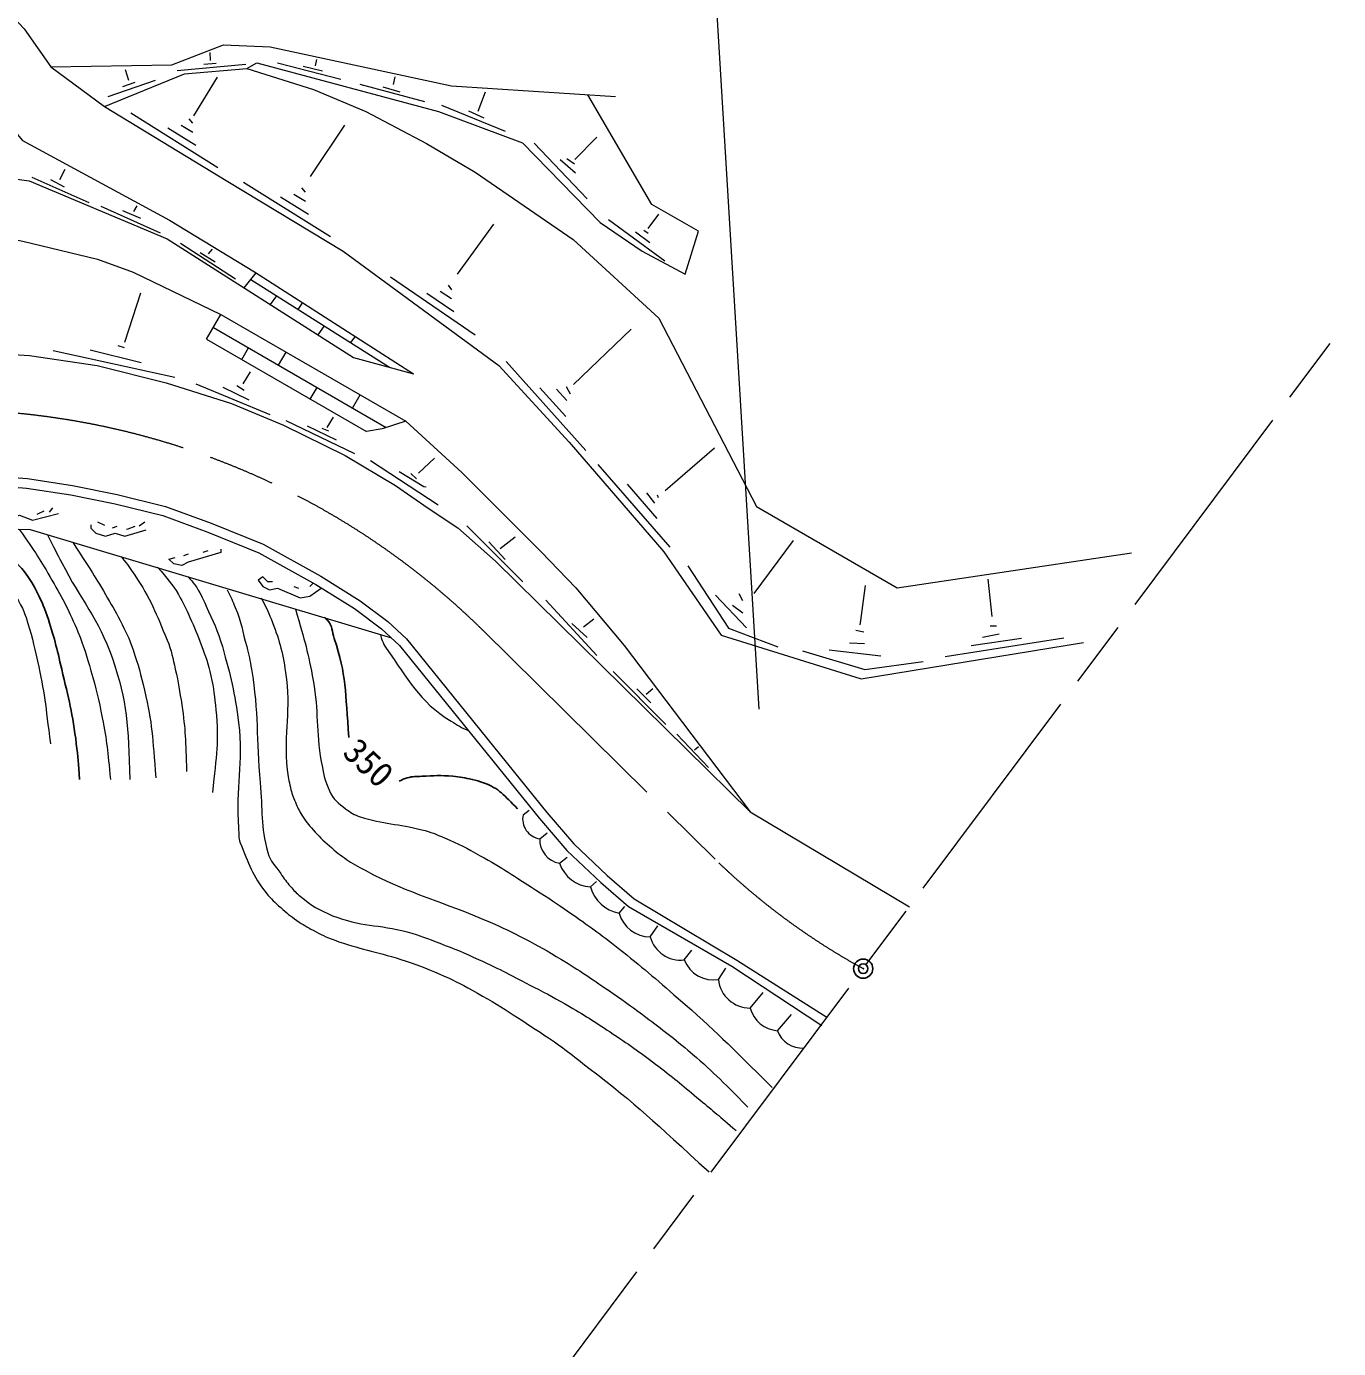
# Model space of a CAD drawing. Units: millimetres, scale not verified. Extents: x 40000 to 680000, y 20000 to 380000.
# Drawn here: x 481632 to 550111, y 247708 to 316750 of the extents above; entities that cross this region are included whole.
import ezdxf
from ezdxf.enums import TextEntityAlignment as Align

# ---------------------------------------------------------------- set-up
doc = ezdxf.new("R2010")
doc.units = ezdxf.units.MM
doc.header["$LTSCALE"] = 1000
doc.header["$PDMODE"] = 32
doc.header["$PDSIZE"] = 500
doc.linetypes.add('CHAIN', pattern=[18.5, 12, -1.5, 3.5, -1.5])
for name, color, linetype, lineweight in [('M-BGD', 7, 'Continuous', 13), ('M-BMK', 2, 'CHAIN', 13), ('M-BMK-SRVR', 3, 'Continuous', 25), ('M-STR-HTXT', 7, 'Continuous', 13)]:
    doc.layers.add(name, color=color, linetype=linetype, lineweight=lineweight)
doc.layers.add('M-OTRS', color=6, linetype='Continuous')
doc.styles.add('ＭＳ ゴシック', font='')
doc.styles.get('ＭＳ ゴシック').set_extended_font_data('MS Gothic')

msp = doc.modelspace()

# ---------------------------------------------------------------- linework, layer by layer
at = {"layer": 'M-BGD'}
for p, q in [((490881, 314774), (491536, 314836)), ((491230, 314973), (491212, 315397)), ((494740, 314848), (498044, 313993)), ((496716, 314688), (496790, 315024)), ((486981, 313924), (486806, 314481)), ((489504, 314456), (493087, 314774)), ((496072, 314667), (497077, 314426)), ((485893, 313084), (488361, 313944)), ((486669, 313617), (487314, 313832)), ((490369, 312079), (491610, 314109)), ((499026, 313734), (502409, 312836)), ((501144, 313322), (500241, 313578)), ((500789, 313715), (500876, 314114)), ((505201, 312319), (505587, 313329)), ((487088, 312233), (491617, 309387)), ((503288, 312637), (506621, 311279)), ((505512, 311964), (504727, 312319)), ((490472, 310536), (489014, 311443)), ((489715, 311602), (490313, 311228)), ((490313, 311695), (490126, 311929)), ((496463, 308909), (498255, 311596)), ((510251, 309796), (511401, 310964)), ((508129, 310646), (510896, 307749)), ((510288, 309095), (509494, 309786)), ((509840, 309852), (510242, 309581)), ((481908, 308871), (484880, 307557)), ((483609, 308360), (482905, 308741)), ((483372, 308759), (483646, 309289)), ((492967, 308625), (497496, 305779)), ((495594, 307994), (496192, 307620)), ((496192, 308088), (496005, 308321)), ((485522, 307370), (488606, 305980)), ((487229, 307083), (487403, 307388)), ((496351, 306929), (494893, 307835)), ((487603, 306715), (486656, 307120)), ((512004, 306660), (514945, 304516)), ((514072, 306205), (514639, 306946)), ((504135, 303813), (506031, 306428)), ((514172, 305451), (513424, 305999)), ((513848, 306118), (514072, 305949)), ((489672, 305431), (492538, 303570)), ((491475, 304434), (490706, 304929)), ((491138, 304870), (491350, 305111)), ((492996, 303094), (493618, 303890)), ((493342, 303537), (500575, 298952)), ((500631, 303667), (505044, 300645)), ((503831, 303003), (503654, 303244)), ((486763, 300256), (487604, 302836)), ((494365, 302222), (494704, 302674)), ((503945, 301839), (502523, 302802)), ((503230, 302933), (503813, 302536)), ((495814, 301970), (496048, 302328)), ((491037, 300417), (491785, 301709)), ((491785, 301709), (501433, 296129)), ((497175, 301107), (496832, 300649)), ((491037, 300417), (499381, 295591)), ((491386, 301021), (500406, 295803)), ((498550, 300236), (498810, 300552)), ((510189, 298054), (513198, 300940)), ((483019, 299836), (489371, 298434)), ((487618, 299191), (484954, 299850)), ((486398, 300088), (486735, 299976)), ((492870, 299357), (493219, 299960)), ((494781, 299057), (495179, 299746)), ((506661, 299257), (510825, 294610)), ((492944, 298082), (493324, 298717)), ((490478, 298083), (494334, 296485)), ((493254, 297228), (491894, 297901)), ((492988, 297747), (492609, 297985)), ((496447, 297288), (496796, 297892)), ((508423, 297876), (509778, 296381)), ((509292, 297802), (509834, 297213)), ((510021, 297549), (509816, 297923)), ((498646, 296821), (499044, 297510)), ((497320, 295804), (497653, 296340)), ((495172, 296169), (498761, 294444)), ((497817, 295145), (496303, 295884)), ((497042, 295766), (497391, 295625)), ((502086, 293421), (502927, 294200)), ((514968, 292524), (517548, 294739)), ((499595, 294077), (503128, 291763)), ((511449, 293870), (515206, 289552)), ((501992, 293134), (501687, 293402)), ((514547, 291052), (513005, 292847)), ((513986, 292398), (514407, 291851)), ((514617, 292132), (514561, 292272)), ((482840, 291383), (483014, 291619)), ((485719, 290690), (485364, 290871)), ((487507, 290678), (487806, 290883)), ((486352, 290633), (486098, 290548)), ((504615, 290664), (507545, 287751)), ((506358, 289480), (507133, 290097)), ((491093, 289363), (490839, 289278)), ((506610, 288919), (505769, 289835)), ((519618, 287136), (521668, 289912)), ((490077, 289193), (489823, 289109)), ((516149, 288585), (518273, 285325)), ((495580, 287500), (495834, 287415)), ((496596, 287669), (496427, 287500)), ((525177, 285720), (525429, 287557)), ((532032, 285930), (531822, 287879)), ((508735, 286793), (511399, 283902)), ((519219, 285346), (517600, 287050)), ((519028, 286753), (518822, 287127)), ((519018, 286117), (518476, 286519)), ((510904, 284846), (510090, 285575)), ((510698, 285398), (511240, 285818)), ((518273, 285325), (520839, 284358)), ((525331, 285117), (524924, 285201)), ((525149, 285510), (525177, 285720)), ((532257, 285440), (531934, 285426)), ((524588, 284570), (525373, 284528)), ((529579, 283855), (535776, 284823)), ((533561, 284795), (530939, 284402)), ((531528, 284865), (532397, 285033)), ((522134, 284150), (525387, 283168)), ((526228, 283869), (523522, 284178)), ((525387, 283168), (528429, 283589)), ((512250, 283061), (514997, 280294)), ((514222, 281435), (513493, 282154)), ((513982, 281889), (514318, 282170)), ((515576, 279786), (517221, 278047)), ((516494, 278967), (516702, 279156)), ((507550, 275581), (507867, 275829)), ((508419, 274329), (508801, 274642)), ((509457, 273049), (509857, 273376)), ((511064, 271815), (511383, 272092)), ((512560, 270450), (512859, 270788)), ((514186, 269207), (514585, 269780)), ((515962, 268001), (516351, 268509)), ((517747, 266973), (518137, 267565)), ((519403, 265490), (520081, 266303)), ((520830, 264306), (521558, 265154))]:
    msp.add_line(p, q, dxfattribs=at)
for points in [[(480425, 317787), (481518, 316631), (482906, 314633), (485703, 312572), (492138, 308660), (498153, 305022), (506291, 299050), (509963, 295035), (514905, 289315), (517885, 284970), (525192, 282686), (536800, 284578)], [(446511, 308035), (454898, 308535), (457737, 307630), (463226, 307925), (471754, 312415), (473037, 313151), (475560, 315485), (477495, 316410), (479303, 313319), (481427, 310795), (489103, 306631), (493541, 303939), (501824, 298615)], [(482906, 314633), (489212, 314748), (491918, 315786), (494358, 315688), (503816, 313640), (512375, 313093)], [(493139, 314558), (493661, 314858), (503145, 312313), (507519, 310673), (511568, 306509), (513769, 305016), (516012, 303810), (516713, 306053), (514273, 307455), (510933, 313185)], [(485703, 312572), (489872, 314278), (493139, 314558), (496616, 313451), (499336, 312301), (502518, 310633), (505042, 309133), (510166, 305631), (514645, 301509), (519735, 291681), (527081, 287442), (539299, 289256)], [(443102, 306772), (444354, 305053), (450661, 307011), (458624, 305090), (465382, 305791), (469363, 306899), (475518, 309534), (481773, 308695), (488982, 305653), (498705, 299456), (501824, 298615)], [(473144, 305957), (474716, 306187), (476670, 306264), (479324, 305957), (481441, 305534), (485336, 304603), (487198, 303925), (491785, 301709)], [(442674, 292470), (445828, 293465), (473009, 299711), (477841, 299816), (481795, 299564), (485328, 299038), (488924, 298134), (492330, 297061), (495043, 295926), (498261, 294348), (500890, 292771), (502593, 291593), (504149, 290563), (506105, 288818), (519399, 275742), (527712, 270777)], [(501433, 296129), (500191, 295735), (499381, 295591)], [(501433, 296129), (504356, 293457), (508502, 289318), (510311, 287439), (512820, 284425), (519399, 275742)], [(502497, 292689), (502366, 292707), (501076, 293493)], [(479267, 292824), (481632, 292644), (483942, 292285), (486263, 291812), (488750, 291204), (491099, 290348), (493768, 289255), (496742, 287607), (498760, 286349), (500166, 285298), (501108, 284423), (508403, 275387), (509840, 273722), (511605, 272042), (513061, 270788), (518445, 267670), (523144, 264583)], [(479292, 293324), (481689, 293141), (484031, 292777), (486372, 292300), (488896, 291683), (491279, 290814), (493985, 289706), (496996, 288038), (499043, 286762), (500487, 285683), (501475, 284764), (508786, 275708), (510202, 274067), (511941, 272413), (513357, 271193), (518707, 267987), (523406, 265009)], [(480594, 291395), (479917, 291649), (480256, 291141), (480594, 290971), (481272, 291225), (481949, 290971), (483304, 291310)], [(482196, 291283), (482254, 291320), (482549, 291453)], [(484997, 290717), (484997, 290548), (485251, 290294), (485759, 290125), (486267, 290294), (486775, 290125), (487876, 290463)], [(451839, 288051), (465071, 289844), (469634, 290222), (474955, 290664), (481831, 290475), (500686, 284815)], [(486847, 290503), (486934, 290516), (487302, 290653)], [(491770, 289447), (491770, 289278), (490077, 288770), (489738, 288601), (489315, 288685), (489061, 288939), (489400, 289024)], [(494480, 287754), (494226, 287754), (493972, 288008), (493718, 287839), (493972, 287500), (494310, 287331), (494734, 287415), (495919, 286907), (496427, 286992), (497020, 287415)]]:
    msp.add_lwpolyline(points, dxfattribs=at)
for centre, radius, start, end in [((508581, 275369), 1053, 168.36965, 261.15395), ((509673, 274285), 1255, 177.97162, 260.05847), ((511190, 273643), 1833, 198.93045, 266.06127), ((512919, 272345), 1928, 195.95743, 259.28166), ((514199, 270909), 1702, 195.63542, 269.57832), ((515780, 269645), 1653, 195.34423, 276.30689), ((517509, 268624), 1667, 201.90917, 278.21415), ((519398, 267151), 1660, 186.12876, 270.17736), ((520963, 265918), 1618, 195.34988, 265.28551), ((522108, 264751), 1353, 199.17074, 274.16372)]:
    msp.add_arc(centre, radius, start, end, dxfattribs=at)
for points, knots in [([(481272, 290463), (482112, 289255), (482362, 288899), (482965, 287839), (483550, 286810), (483864, 286221), (484320, 285129), (484642, 284357), (484766, 283901), (484997, 283097), (485270, 282149), (485399, 281610), (485590, 280642), (485835, 279398), (485865, 278948), (486013, 277425)], [0, 0, 0, 0, 1, 1, 1, 2, 2, 2, 3, 3, 3, 4, 4, 4, 5, 5, 5, 5]), ([(482734, 290204), (483089, 289492), (483184, 289311), (483476, 288740), (484472, 286791), (485379, 285855), (486101, 283788), (486929, 281416), (486924, 280259), (487029, 277425)], [0, 0, 0, 0, 1, 1, 1, 2, 2, 2, 3, 3, 3, 3]), ([(484066, 289786), (484898, 288496), (485134, 288157), (485759, 287077), (486063, 286551), (486246, 286263), (486521, 285722), (486816, 285141), (486987, 284814), (487198, 284198), (487477, 283386), (487591, 282916), (487791, 282081), (488210, 280330), (488206, 279652), (488384, 277509)], [0, 0, 0, 0, 1, 1, 1, 2, 2, 2, 3, 3, 3, 4, 4, 4, 5, 5, 5, 5]), ([(463322, 282420), (465042, 283375), (465583, 283698), (467132, 284283), (468424, 284770), (469264, 284723), (470519, 285299), (472066, 286009), (472822, 286623), (474329, 287415), (474853, 287691), (475137, 287867), (475684, 288093), (476042, 288240), (476242, 288328), (476615, 288431), (476940, 288521), (477126, 288570), (477462, 288601), (477890, 288640), (478138, 288667), (478562, 288601), (479182, 288504), (479551, 288420), (480086, 288093), (480445, 287873), (480590, 287663), (480848, 287331), (481040, 287084), (481128, 286930), (481272, 286653), (481422, 286364), (481507, 286200), (481610, 285891), (481902, 285016), (481997, 284505), (482203, 283605), (482584, 281941), (482624, 281338), (482880, 279287)], [0, 0, 0, 0, 1, 1, 1, 2, 2, 2, 3, 3, 3, 4, 4, 4, 5, 5, 5, 6, 6, 6, 7, 7, 7, 8, 8, 8, 9, 9, 9, 10, 10, 10, 11, 11, 11, 12, 12, 12, 13, 13, 13, 13]), ([(486606, 289024), (486942, 288609), (487030, 288464), (487283, 288093), (488116, 286870), (488405, 286070), (488976, 284706), (489215, 284136), (489260, 283784), (489400, 283182), (489566, 282462), (489629, 282051), (489738, 281319), (489939, 279975), (489929, 279488), (489992, 277848)], [0, 0, 0, 0, 1, 1, 1, 2, 2, 2, 3, 3, 3, 4, 4, 4, 5, 5, 5, 5]), ([(488468, 288516), (489014, 287885), (489208, 287685), (489569, 287077), (489833, 286631), (489946, 286362), (490162, 285891), (490415, 285339), (490549, 285024), (490754, 284452), (490977, 283832), (491128, 283488), (491262, 282843), (491405, 282156), (491447, 281763), (491516, 281065), (491683, 279386), (491540, 278732), (491347, 276747)], [0, 0, 0, 0, 1, 1, 1, 2, 2, 2, 3, 3, 3, 4, 4, 4, 5, 5, 5, 6, 6, 6, 6]), ([(490077, 288008), (490244, 287822), (490291, 287756), (490416, 287585), (490704, 287190), (490810, 286930), (491008, 286484), (491369, 285670), (491614, 285225), (491855, 284367), (492285, 282837), (492511, 281966), (492702, 280388), (492960, 278254), (492541, 277028), (492702, 274885), (492724, 274586), (492673, 274400), (492786, 274123), (493224, 273055), (493423, 272401), (494141, 271498), (494403, 271168), (494585, 271012), (494903, 270736), (495223, 270458), (495401, 270299), (495750, 270059), (496067, 269840), (496257, 269735), (496596, 269551), (497012, 269325), (497253, 269206), (497697, 269043), (499023, 268554), (499825, 268464), (501168, 268027), (501974, 267764), (502422, 267601), (503200, 267265), (503879, 266971), (504245, 266774), (504894, 266418), (506430, 265574), (507237, 265007), (508704, 264047), (509633, 263439), (510107, 263029), (510990, 262354), (513560, 260388), (514335, 259587), (517255, 256935)], [0, 0, 0, 0, 1, 1, 1, 2, 2, 2, 3, 3, 3, 4, 4, 4, 5, 5, 5, 6, 6, 6, 7, 7, 7, 8, 8, 8, 9, 9, 9, 10, 10, 10, 11, 11, 11, 12, 12, 12, 13, 13, 13, 14, 14, 14, 15, 15, 15, 16, 16, 16, 17, 17, 17, 17]), ([(492109, 287331), (492326, 286906), (492381, 286769), (492532, 286399), (492845, 285634), (492909, 285165), (493125, 284367), (493249, 283910), (493302, 283649), (493379, 283182), (493755, 280894), (493619, 279571), (493833, 277262), (493966, 275835), (493840, 274995), (494226, 273615), (494362, 273129), (494624, 272935), (494903, 272514), (495086, 272238), (495193, 272085), (495411, 271837), (495596, 271626), (495700, 271505), (495919, 271329), (496520, 270845), (496897, 270600), (497612, 270313), (499057, 269732), (500003, 269867), (501507, 269466), (502184, 269285), (502545, 269122), (503200, 268873), (504004, 268568), (504450, 268383), (505232, 268027), (506376, 267506), (506995, 267166), (508111, 266587), (508847, 266206), (509258, 265989), (509974, 265571), (510885, 265040), (511385, 264721), (512260, 264132), (513203, 263496), (513726, 263129), (514630, 262439), (515489, 261784), (515945, 261384), (516776, 260694), (517520, 260076), (517756, 259876), (518668, 259096)], [0, 0, 0, 0, 1, 1, 1, 2, 2, 2, 3, 3, 3, 4, 4, 4, 5, 5, 5, 6, 6, 6, 7, 7, 7, 8, 8, 8, 9, 9, 9, 10, 10, 10, 11, 11, 11, 12, 12, 12, 13, 13, 13, 14, 14, 14, 15, 15, 15, 16, 16, 16, 17, 17, 17, 18, 18, 18, 18]), ([(493887, 286907), (494149, 286410), (494214, 286244), (494395, 285807), (494828, 284762), (494986, 284131), (495157, 283013), (495457, 281051), (495031, 279906), (495242, 277933), (495281, 277565), (495327, 277361), (495411, 277001), (495482, 276696), (495544, 276529), (495665, 276239), (495779, 275966), (495847, 275813), (496004, 275562), (496203, 275242), (496351, 275086), (496596, 274800), (496901, 274445), (497092, 274262), (497443, 273953), (498105, 273372), (498528, 273096), (499306, 272683), (501743, 271393), (503298, 271078), (505825, 269974), (506530, 269666), (506918, 269478), (507603, 269127), (508381, 268729), (508803, 268480), (509550, 268027), (510530, 267432), (511057, 267062), (512006, 266418), (512712, 265939), (513101, 265660), (513784, 265148), (514726, 264441), (515253, 264043), (516154, 263285), (517443, 262201), (517845, 261769), (519287, 260322)], [0, 0, 0, 0, 1, 1, 1, 2, 2, 2, 3, 3, 3, 4, 4, 4, 5, 5, 5, 6, 6, 6, 7, 7, 7, 8, 8, 8, 9, 9, 9, 10, 10, 10, 11, 11, 11, 12, 12, 12, 13, 13, 13, 14, 14, 14, 15, 15, 15, 16, 16, 16, 16]), ([(495665, 286315), (496179, 284600), (496330, 284065), (496596, 282589), (496892, 280954), (496719, 279990), (497020, 278356), (497132, 277748), (497187, 277394), (497443, 276832), (497647, 276385), (497895, 276194), (498290, 275901), (498563, 275697), (498727, 275581), (499052, 275477), (500275, 275087), (501024, 275116), (502269, 274800), (502746, 274679), (503001, 274567), (503454, 274377), (504204, 274061), (504607, 273842), (505317, 273445), (506471, 272801), (507080, 272376), (508196, 271667), (508900, 271219), (509289, 270960), (509974, 270482), (510983, 269778), (511552, 269386), (512514, 268619), (513762, 267624), (514443, 267044), (515646, 265995), (517639, 264257), (518253, 263611), (520557, 261338)], [0, 0, 0, 0, 1, 1, 1, 2, 2, 2, 3, 3, 3, 4, 4, 4, 5, 5, 5, 6, 6, 6, 7, 7, 7, 8, 8, 8, 9, 9, 9, 10, 10, 10, 11, 11, 11, 12, 12, 12, 13, 13, 13, 13]), ([(500110, 284988), (500141, 284847), (500155, 284802), (500197, 284687), (500259, 284520), (500303, 284427), (500406, 284283), (501568, 282666), (502094, 281511), (503793, 280473), (504147, 280256), (504292, 280143), (504724, 279965)], [0, 0, 0, 0, 1, 1, 1, 2, 2, 2, 3, 3, 3, 4, 4, 4, 4])]:
    msp.add_open_spline(points, degree=3, knots=knots, dxfattribs=at)
at = {"layer": 'M-BGD', "lineweight": 25}
for points, knots in [([(454940, 280134), (455663, 280229), (455875, 280258), (456464, 280388), (457068, 280521), (457404, 280611), (457988, 280811), (458732, 281066), (459138, 281243), (459851, 281573), (460522, 281884), (460894, 282067), (461544, 282420), (462651, 283021), (463286, 283337), (464338, 284029), (465013, 284472), (465358, 284768), (466032, 285214), (467441, 286147), (468263, 286626), (469757, 287415), (470398, 287754), (470781, 287897), (471450, 288177), (472040, 288424), (472370, 288564), (472974, 288770), (474174, 289179), (474866, 289361), (476107, 289617), (476762, 289752), (477133, 289823), (477800, 289871), (478031, 289887), (478162, 289888), (478393, 289871), (478762, 289843), (478971, 289811), (479324, 289701), (479777, 289561), (480009, 289419), (480425, 289193), (480635, 289080), (480747, 289004), (480933, 288855), (481188, 288649), (481326, 288521), (481526, 288262), (481789, 287920), (481923, 287715), (482118, 287331), (482380, 286816), (482526, 286523), (482711, 285976), (483073, 284904), (483215, 284283), (483473, 283182), (483827, 281673), (484053, 280827), (484235, 279287), (484321, 278562), (484353, 278306), (484404, 277425)], [0, 0, 0, 0, 1, 1, 1, 2, 2, 2, 3, 3, 3, 4, 4, 4, 5, 5, 5, 6, 6, 6, 7, 7, 7, 8, 8, 8, 9, 9, 9, 10, 10, 10, 11, 11, 11, 12, 12, 12, 13, 13, 13, 14, 14, 14, 15, 15, 15, 16, 16, 16, 17, 17, 17, 18, 18, 18, 19, 19, 19, 20, 20, 20, 21, 21, 21, 21]), ([(497189, 285891), (497271, 285829), (497297, 285793), (497358, 285722), (497612, 285430), (497575, 285158), (497697, 284791), (498341, 282856), (498263, 282012), (498459, 279626)], [0, 0, 0, 0, 1, 1, 1, 2, 2, 2, 3, 3, 3, 3]), ([(501084, 277340), (501267, 277432), (501337, 277458), (501507, 277509), (501794, 277596), (501970, 277578), (502269, 277594), (502896, 277628), (503251, 277644), (503878, 277594), (504279, 277562), (504501, 277510), (504894, 277425), (505129, 277373), (505260, 277336), (505486, 277255), (506309, 276962), (506561, 276580), (507264, 275901)], [0, 0, 0, 0, 1, 1, 1, 2, 2, 2, 3, 3, 3, 4, 4, 4, 5, 5, 5, 6, 6, 6, 6])]:
    msp.add_open_spline(points, degree=3, knots=knots, dxfattribs=at)
at = {"layer": 'M-BMK'}
for p, q in [((495235, 227270), (550111, 300783)), ((505472, 285197), (517772, 273068))]:
    msp.add_line(p, q, dxfattribs=at)
for centre, radius, start, end in [((477357, 256687), 40040, 45.39986, 103.31363), ((542479, 298879), 35730, 226.25119, 241.26566)]:
    msp.add_arc(centre, radius, start, end, dxfattribs=at)
at = {"layer": 'M-BMK-SRVR'}
msp.add_circle((525302, 267548), 500, dxfattribs=at)
msp.add_point((525302, 267548), dxfattribs=at)
at = {"layer": 'M-OTRS'}
msp.add_point((525302, 267548), dxfattribs=at)
at = {"layer": 'M-STR-HTXT'}
msp.add_line((519876, 281092), (516924, 329871), dxfattribs=at)

# ---------------------------------------------------------------- texts
at = {"layer": 'M-BGD', "style": 'ＭＳ ゴシック'}
msp.add_text('350', height=1320, rotation=316.684, dxfattribs=at).set_placement((497789, 278460), align=Align.BOTTOM_LEFT)

doc.saveas('drawing.dxf')
